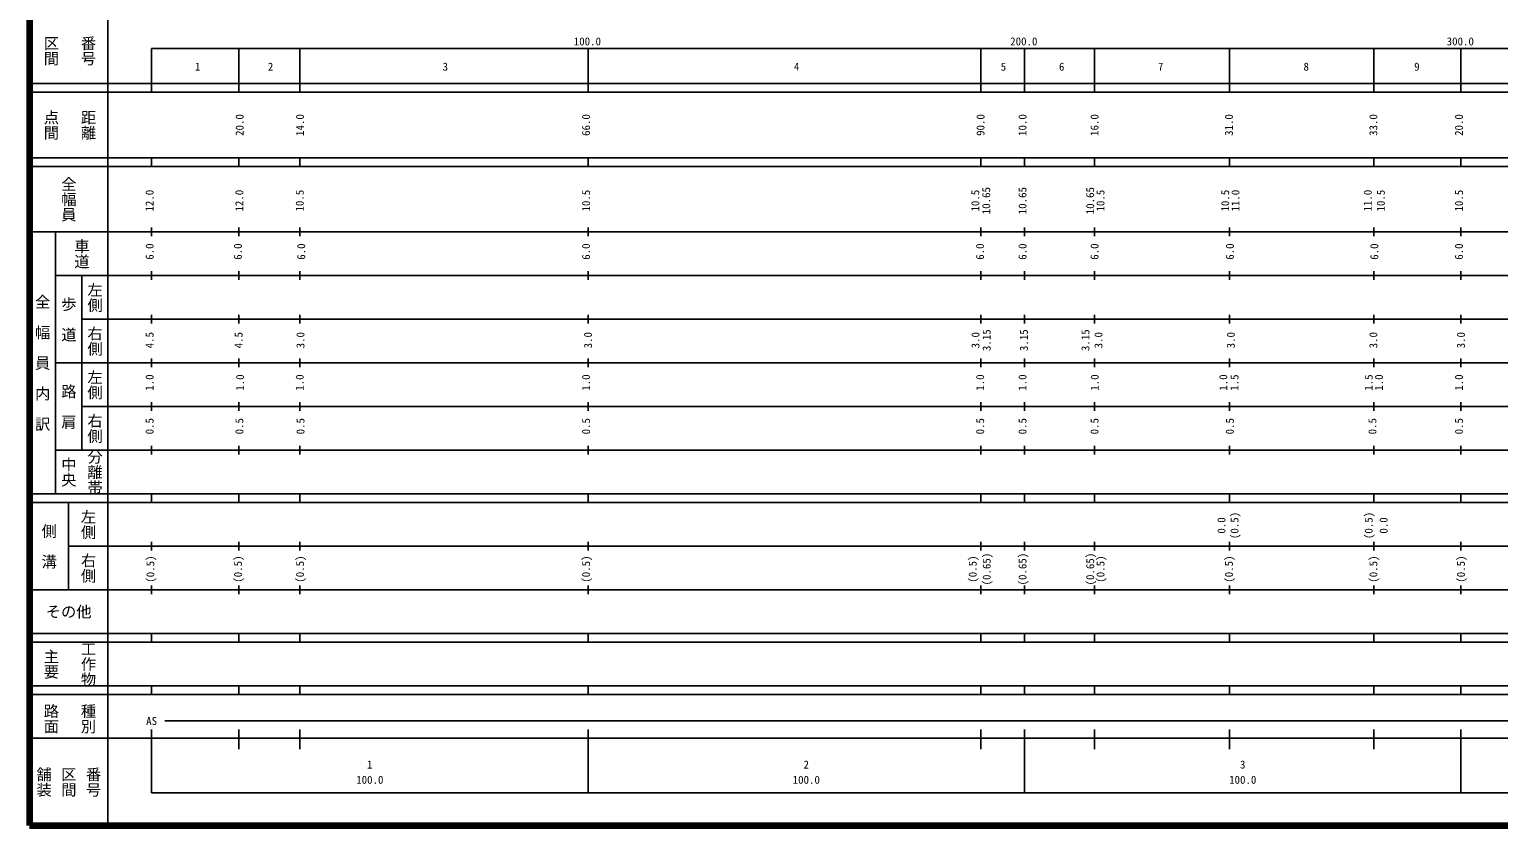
# Model space of a CAD drawing. Units: millimetres on the paper, enlarged 1000 times. Extents: x 40000 to 680000, y 20000 to 380000.
# Drawn here: x 40000 to 376625, y 20000 to 202409 of the extents above; entities that cross this region are included whole.
import ezdxf
from ezdxf.enums import TextEntityAlignment as Align

# ---------------------------------------------------------------- set-up
doc = ezdxf.new("R2010")
doc.units = ezdxf.units.MM
doc.header["$LTSCALE"] = 1000
doc.layers.add('M-TTL', color=2, linetype='Continuous', lineweight=140)
doc.layers.add('M-TTL-BAND', color=7, linetype='Continuous', lineweight=25)
doc.styles.add('@ＭＳ ゴシック', font='')
doc.styles.add('ＭＳ ゴシック', font='')
doc.styles.get('@ＭＳ ゴシック').set_extended_font_data('@MS Gothic')
doc.styles.get('ＭＳ ゴシック').set_extended_font_data('MS Gothic')

msp = doc.modelspace()

# ---------------------------------------------------------------- linework, layer by layer
at = {"layer": 'M-TTL'}
for p, q in [((40000, 380000), (40000, 20000)), ((40000, 20000), (680000, 20000))]:
    msp.add_line(p, q, dxfattribs=at)
at = {"layer": 'M-TTL-BAND'}
for p, q in [((58000, 370000), (58000, 20000)), ((68000, 198000), (579000, 198000)), ((68000, 198000), (68000, 188000)), ((68000, 188000), (68000, 198000)), ((88000, 198000), (88000, 188000)), ((88000, 188000), (88000, 198000)), ((102000, 198000), (102000, 188000)), ((102000, 188000), (102000, 198000)), ((168000, 188000), (168000, 198000)), ((258000, 198000), (258000, 188000)), ((258000, 188000), (258000, 198000)), ((268000, 188000), (268000, 198000)), ((284000, 198000), (284000, 188000)), ((284000, 188000), (284000, 198000)), ((315000, 198000), (315000, 188000)), ((315000, 188000), (315000, 198000)), ((348000, 198000), (348000, 188000)), ((348000, 188000), (348000, 198000)), ((368000, 188000), (368000, 198000)), ((40000, 190000), (579000, 190000)), ((40000, 188000), (579000, 188000)), ((40000, 173000), (579000, 173000)), ((68000, 171000), (68000, 173000)), ((88000, 171000), (88000, 173000)), ((102000, 171000), (102000, 173000)), ((168000, 171000), (168000, 173000)), ((258000, 171000), (258000, 173000)), ((268000, 171000), (268000, 173000)), ((284000, 171000), (284000, 173000)), ((315000, 171000), (315000, 173000)), ((348000, 171000), (348000, 173000)), ((368000, 171000), (368000, 173000)), ((40000, 171000), (579000, 171000)), ((40000, 156000), (579000, 156000)), ((46000, 96000), (46000, 156000)), ((68000, 155000), (68000, 157000)), ((88000, 155000), (88000, 157000)), ((102000, 155000), (102000, 157000)), ((168000, 155000), (168000, 157000)), ((258000, 155000), (258000, 157000)), ((268000, 155000), (268000, 157000)), ((284000, 155000), (284000, 157000)), ((315000, 155000), (315000, 157000)), ((348000, 155000), (348000, 157000)), ((368000, 155000), (368000, 157000)), ((46000, 146000), (579000, 146000)), ((52000, 146000), (52000, 106000)), ((68000, 145000), (68000, 147000)), ((88000, 145000), (88000, 147000)), ((102000, 145000), (102000, 147000)), ((168000, 145000), (168000, 147000)), ((258000, 145000), (258000, 147000)), ((268000, 145000), (268000, 147000)), ((284000, 145000), (284000, 147000)), ((315000, 145000), (315000, 147000)), ((348000, 145000), (348000, 147000)), ((368000, 145000), (368000, 147000)), ((52000, 136000), (579000, 136000)), ((68000, 135000), (68000, 137000)), ((88000, 135000), (88000, 137000)), ((102000, 135000), (102000, 137000)), ((168000, 135000), (168000, 137000)), ((258000, 135000), (258000, 137000)), ((268000, 135000), (268000, 137000)), ((284000, 135000), (284000, 137000)), ((315000, 135000), (315000, 137000)), ((348000, 135000), (348000, 137000)), ((368000, 135000), (368000, 137000)), ((46000, 126000), (579000, 126000)), ((68000, 125000), (68000, 127000)), ((88000, 125000), (88000, 127000)), ((102000, 125000), (102000, 127000)), ((168000, 125000), (168000, 127000)), ((258000, 125000), (258000, 127000)), ((268000, 125000), (268000, 127000)), ((284000, 125000), (284000, 127000)), ((315000, 125000), (315000, 127000)), ((348000, 125000), (348000, 127000)), ((368000, 125000), (368000, 127000)), ((52000, 116000), (579000, 116000)), ((68000, 115000), (68000, 117000)), ((88000, 115000), (88000, 117000)), ((102000, 115000), (102000, 117000)), ((168000, 115000), (168000, 117000)), ((258000, 115000), (258000, 117000)), ((268000, 115000), (268000, 117000)), ((284000, 115000), (284000, 117000)), ((315000, 115000), (315000, 117000)), ((348000, 115000), (348000, 117000)), ((368000, 115000), (368000, 117000)), ((46000, 106000), (579000, 106000)), ((68000, 105000), (68000, 107000)), ((88000, 105000), (88000, 107000)), ((102000, 105000), (102000, 107000)), ((168000, 105000), (168000, 107000)), ((258000, 105000), (258000, 107000)), ((268000, 105000), (268000, 107000)), ((284000, 105000), (284000, 107000)), ((315000, 105000), (315000, 107000)), ((348000, 105000), (348000, 107000)), ((368000, 105000), (368000, 107000)), ((40000, 96000), (579000, 96000)), ((68000, 94000), (68000, 96000)), ((88000, 94000), (88000, 96000)), ((102000, 94000), (102000, 96000)), ((168000, 94000), (168000, 96000)), ((258000, 94000), (258000, 96000)), ((268000, 94000), (268000, 96000)), ((284000, 94000), (284000, 96000)), ((315000, 94000), (315000, 96000)), ((348000, 94000), (348000, 96000)), ((368000, 94000), (368000, 96000)), ((40000, 94000), (579000, 94000)), ((49000, 94000), (49000, 74000)), ((68000, 83000), (68000, 85000)), ((88000, 83000), (88000, 85000)), ((102000, 83000), (102000, 85000)), ((168000, 83000), (168000, 85000)), ((258000, 83000), (258000, 85000)), ((268000, 83000), (268000, 85000)), ((284000, 83000), (284000, 85000)), ((315000, 83000), (315000, 85000)), ((348000, 83000), (348000, 85000)), ((368000, 83000), (368000, 85000)), ((49000, 84000), (579000, 84000)), ((68000, 73000), (68000, 75000)), ((88000, 73000), (88000, 75000)), ((102000, 73000), (102000, 75000)), ((168000, 73000), (168000, 75000)), ((258000, 73000), (258000, 75000)), ((268000, 73000), (268000, 75000)), ((284000, 73000), (284000, 75000)), ((315000, 73000), (315000, 75000)), ((348000, 73000), (348000, 75000)), ((368000, 73000), (368000, 75000)), ((40000, 74000), (579000, 74000)), ((40000, 64000), (579000, 64000)), ((68000, 62000), (68000, 64000)), ((88000, 62000), (88000, 64000)), ((102000, 62000), (102000, 64000)), ((168000, 62000), (168000, 64000)), ((258000, 62000), (258000, 64000)), ((268000, 62000), (268000, 64000)), ((284000, 62000), (284000, 64000)), ((315000, 62000), (315000, 64000)), ((348000, 62000), (348000, 64000)), ((368000, 62000), (368000, 64000)), ((40000, 62000), (579000, 62000)), ((40000, 52000), (579000, 52000)), ((68000, 50000), (68000, 52000)), ((88000, 50000), (88000, 52000)), ((102000, 50000), (102000, 52000)), ((168000, 50000), (168000, 52000)), ((258000, 50000), (258000, 52000)), ((268000, 50000), (268000, 52000)), ((284000, 50000), (284000, 52000)), ((315000, 50000), (315000, 52000)), ((348000, 50000), (348000, 52000)), ((368000, 50000), (368000, 52000)), ((40000, 50000), (579000, 50000)), ((71000, 44000), (406500, 44000)), ((68000, 27500), (68000, 42000)), ((88000, 37500), (88000, 42000)), ((102000, 37500), (102000, 42000)), ((168000, 27500), (168000, 42000)), ((258000, 37500), (258000, 42000)), ((268000, 27500), (268000, 42000)), ((284000, 37500), (284000, 42000)), ((315000, 37500), (315000, 42000)), ((348000, 37500), (348000, 42000)), ((368000, 27500), (368000, 42000)), ((40000, 40000), (579000, 40000)), ((68000, 40000), (68000, 27500)), ((68000, 27500), (579000, 27500))]:
    msp.add_line(p, q, dxfattribs=at)

# ---------------------------------------------------------------- texts
at = {"layer": 'M-TTL-BAND', "style": '@ＭＳ ゴシック'}
for s, p in [('区間', (45000, 197500)), ('番号', (53500, 197500)), ('点間', (45000, 180500)), ('距離', (53500, 180500)), ('全幅員', (49000, 163500)), ('車道', (52000, 151000)), ('全\u3000幅\u3000員\u3000内\u3000訳', (43000, 126000)), ('左側', (55000, 141000)), ('歩\u3000道', (49000, 136000)), ('右側', (55000, 131000)), ('左側', (55000, 121000)), ('路\u3000肩', (49000, 116000)), ('右側', (55000, 111000)), ('中央', (49000, 101000)), ('分離帯', (55000, 101000)), ('左側', (53500, 89000)), ('側\u3000溝', (44500, 84000)), ('右側', (53500, 79000)), ('工作物', (53500, 57000)), ('主要', (45000, 57000)), ('路面', (45000, 44500)), ('種別', (53500, 44500)), ('舗装', (43333, 30000)), ('区間', (49000, 30000)), ('番号', (54667, 30000))]:
    msp.add_text(s, height=2566, rotation=270, dxfattribs=at).set_placement(p, align=Align.MIDDLE_CENTER)
at = {"layer": 'M-TTL-BAND', "style": 'ＭＳ ゴシック'}
for s, p in [('100.0', (167844, 198195)), ('200.0', (267844, 198195)), ('300.0', (367844, 198195)), ('1', (78527, 192405)), ('2', (95264, 192405)), ('3', (135293, 192405)), ('4', (215803, 192405)), ('5', (263171, 192405)), ('6', (276514, 192405)), ('7', (299197, 192405)), ('8', (332554, 192405)), ('9', (357906, 192405)), ('AS', (68000, 42500)), ('1', (118000, 32523)), ('2', (218000, 32523)), ('3', (318000, 32523)), ('100.0', (118000, 29033)), ('100.0', (218000, 29033)), ('100.0', (318000, 29033))]:
    msp.add_text(s, height=1833, dxfattribs=at).set_placement(p, align=Align.BOTTOM_CENTER)
for s, p in [('20.0', (89628, 180500)), ('14.0', (103462, 180500)), ('66.0', (169000, 180500)), ('90.0', (259379, 180500)), ('10.0', (269000, 180500)), ('16.0', (285500, 180500)), ('31.0', (316293, 180500)), ('33.0', (349384, 180500)), ('20.0', (369000, 180500)), ('12.0', (69000, 163174)), ('12.0', (89564, 163174)), ('10.5', (103398, 163174)), ('10.5', (169000, 163174)), ('10.5', (258176, 163174)), ('10.65', (260690, 163174)), ('10.65', (269000, 163174)), ('10.65', (284500, 163174)), ('10.5', (286870, 163174)), ('10.5', (315439, 163174)), ('11.0', (317787, 163174)), ('11.0', (348103, 163174)), ('10.5', (351091, 163174)), ('10.5', (369000, 163174)), ('6.0', (69000, 151500)), ('6.0', (89222, 151500)), ('6.0', (103740, 151500)), ('6.0', (169000, 151500)), ('6.0', (259269, 151500)), ('6.0', (269000, 151500)), ('6.0', (285500, 151500)), ('6.0', (316506, 151500)), ('6.0', (349597, 151500)), ('6.0', (369000, 151500)), ('4.5', (69000, 131206)), ('4.5', (89393, 131206)), ('3.0', (103569, 131206)), ('3.0', (169451, 131206)), ('3.0', (258224, 131206)), ('3.15', (260786, 131206)), ('3.15', (269325, 131206)), ('3.15', (283416, 131206)), ('3.0', (286404, 131206)), ('3.0', (316720, 131206)), ('3.0', (349384, 131206)), ('3.0', (369452, 131206)), ('1.0', (69000, 121500)), ('1.0', (89735, 121500)), ('1.0', (103398, 121500)), ('1.0', (169000, 121500)), ('1.0', (259291, 121500)), ('1.0', (269000, 121500)), ('1.0', (285551, 121500)), ('1.0', (315012, 121500)), ('1.5', (317574, 121500)), ('1.5', (348316, 121500)), ('1.0', (350665, 121500)), ('1.0', (369000, 121500)), ('0.5', (69000, 111500)), ('0.5', (89564, 111500)), ('0.5', (103569, 111500)), ('0.5', (169000, 111500)), ('0.5', (259291, 111500)), ('0.5', (269000, 111500)), ('0.5', (285500, 111500)), ('0.5', (316506, 111500)), ('0.5', (349170, 111500)), ('0.5', (369000, 111500)), ('(0.5)', (317574, 88764)), ('(0.5)', (348316, 88764)), ('0.0', (314585, 88764)), ('0.0', (351732, 88764)), ('(0.5)', (69178, 78764)), ('(0.5)', (89254, 78764)), ('(0.5)', (103464, 78764)), ('(0.5)', (169000, 78764)), ('(0.5)', (257584, 78764)), ('(0.65)', (260786, 78764)), ('(0.65)', (269000, 78764)), ('(0.65)', (284500, 78764)), ('(0.5)', (286870, 78764)), ('(0.5)', (316293, 78764)), ('(0.5)', (349384, 78764)), ('(0.5)', (369452, 78764))]:
    msp.add_text(s, height=1833, rotation=90, dxfattribs=at).set_placement(p, align=Align.BOTTOM_CENTER)
msp.add_text('その他', height=2566, dxfattribs=at).set_placement((49000, 69000), align=Align.MIDDLE_CENTER)

doc.saveas('drawing.dxf')
